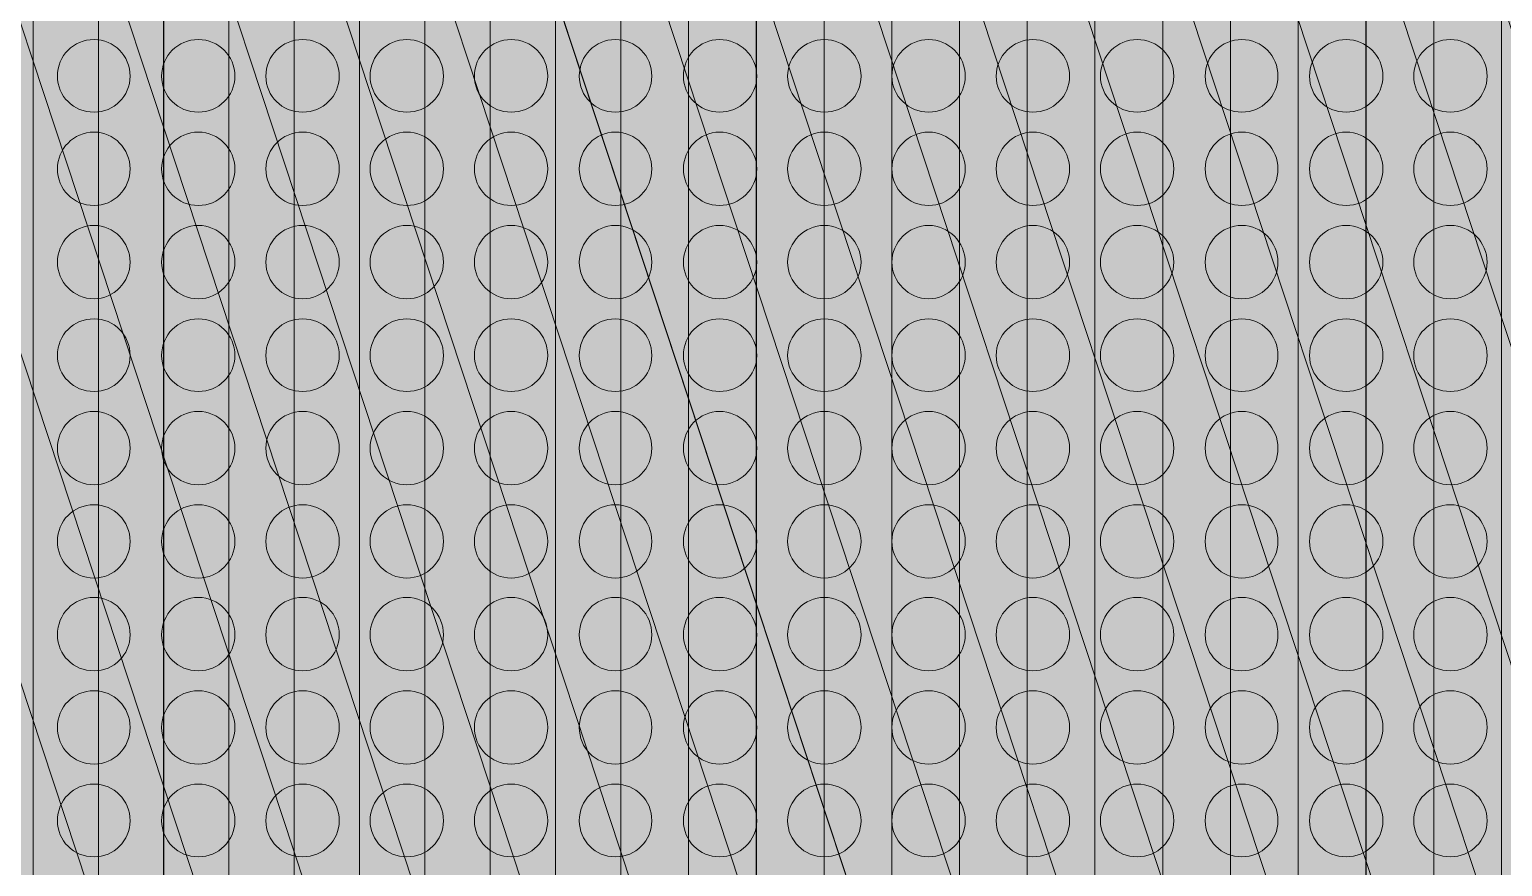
# Model space of a CAD drawing. Header units: inches. Extents: x 243 to 900, y -519 to -86.
# Drawn here: x 646.81 to 681.74, y -261.65 to -241.81 of the extents above; entities that cross this region are included whole.
import ezdxf

# ---------------------------------------------------------------- set-up
doc = ezdxf.new("R2010")
doc.units = ezdxf.units.IN
doc.header["$MEASUREMENT"] = 0
doc.layers.add('Layer 1', color=7, linetype='Continuous')

# ---------------------------------------------------------------- blocks, each defined once
blk = doc.blocks.new('block 3')
at = {"layer": 'Layer 1', "lineweight": 0}
blk.add_open_spline([(898.138, -484.267), (898.138, -494.991), (889.368, -503.763), (878.645, -503.763), (878.645, -503.763), (266.12, -503.763), (266.12, -503.763), (255.397, -503.763), (246.624, -494.991), (246.624, -484.267), (246.624, -484.267), (246.624, -108.507), (246.624, -108.507), (246.624, -97.783), (255.397, -89.011), (266.12, -89.011), (266.12, -89.011), (878.645, -89.011), (878.645, -89.011), (889.368, -89.011), (898.138, -97.783), (898.138, -108.507), (898.138, -108.507), (898.138, -484.267), (898.138, -484.267)], degree=3, knots=[0, 0, 0, 0, 1, 1, 1, 2, 2, 2, 3, 3, 3, 4, 4, 4, 5, 5, 5, 6, 6, 6, 7, 7, 7, 8, 8, 8, 8], dxfattribs=at)
blk = doc.blocks.new('block 2')
at = {"layer": 'Layer 1'}
blk.add_blockref('block 3', (0, 0), dxfattribs=at)
blk = doc.blocks.new('block 195')
at = {"layer": 'Layer 1', "lineweight": 0}
for points in [[(649.198, -242.916), (649.198, -243.388), (648.812, -243.769), (648.342, -243.769), (647.853, -243.769), (647.472, -243.388), (647.472, -242.916), (647.472, -242.426), (647.853, -242.046), (648.342, -242.046), (648.812, -242.046), (649.198, -242.426), (649.198, -242.916)], [(651.683, -242.916), (651.683, -243.388), (651.287, -243.769), (650.816, -243.769), (650.327, -243.769), (649.944, -243.388), (649.944, -242.916), (649.944, -242.426), (650.327, -242.046), (650.816, -242.046), (651.287, -242.046), (651.683, -242.426), (651.683, -242.916)], [(654.155, -242.916), (654.155, -243.388), (653.775, -243.769), (653.286, -243.769), (652.796, -243.769), (652.416, -243.388), (652.416, -242.916), (652.416, -242.426), (652.796, -242.046), (653.286, -242.046), (653.775, -242.046), (654.155, -242.426), (654.155, -242.916)], [(656.627, -242.916), (656.627, -243.388), (656.247, -243.769), (655.758, -243.769), (655.282, -243.769), (654.888, -243.388), (654.888, -242.916), (654.888, -242.426), (655.282, -242.046), (655.758, -242.046), (656.247, -242.046), (656.627, -242.426), (656.627, -242.916)], [(659.099, -242.916), (659.099, -243.388), (658.719, -243.769), (658.23, -243.769), (657.759, -243.769), (657.36, -243.388), (657.36, -242.916), (657.36, -242.426), (657.759, -242.046), (658.23, -242.046), (658.719, -242.046), (659.099, -242.426), (659.099, -242.916)], [(661.569, -242.916), (661.569, -243.388), (661.193, -243.769), (660.701, -243.769), (660.226, -243.769), (659.848, -243.388), (659.848, -242.916), (659.848, -242.426), (660.226, -242.046), (660.701, -242.046), (661.193, -242.046), (661.569, -242.426), (661.569, -242.916)], [(664.059, -242.916), (664.059, -243.388), (663.66, -243.769), (663.171, -243.769), (662.703, -243.769), (662.317, -243.388), (662.317, -242.916), (662.317, -242.426), (662.703, -242.046), (663.171, -242.046), (663.66, -242.046), (664.059, -242.426), (664.059, -242.916)], [(666.529, -242.916), (666.529, -243.388), (666.135, -243.769), (665.659, -243.769), (665.188, -243.769), (664.789, -243.388), (664.789, -242.916), (664.789, -242.426), (665.188, -242.046), (665.659, -242.046), (666.135, -242.046), (666.529, -242.426), (666.529, -242.916)], [(669.003, -242.916), (669.003, -243.388), (668.604, -243.769), (668.134, -243.769), (667.66, -243.769), (667.261, -243.388), (667.261, -242.916), (667.261, -242.426), (667.66, -242.046), (668.134, -242.046), (668.604, -242.046), (669.003, -242.426), (669.003, -242.916)], [(671.475, -242.916), (671.475, -243.388), (671.092, -243.769), (670.603, -243.769), (670.132, -243.769), (669.736, -243.388), (669.736, -242.916), (669.736, -242.426), (670.132, -242.046), (670.603, -242.046), (671.092, -242.046), (671.475, -242.426), (671.475, -242.916)], [(673.947, -242.916), (673.947, -243.388), (673.567, -243.769), (673.077, -243.769), (672.604, -243.769), (672.207, -243.388), (672.207, -242.916), (672.207, -242.426), (672.604, -242.046), (673.077, -242.046), (673.567, -242.046), (673.947, -242.426), (673.947, -242.916)], [(676.417, -242.916), (676.417, -243.388), (676.036, -243.769), (675.563, -243.769), (675.073, -243.769), (674.693, -243.388), (674.693, -242.916), (674.693, -242.426), (675.073, -242.046), (675.563, -242.046), (676.036, -242.046), (676.417, -242.426), (676.417, -242.916)], [(678.907, -242.916), (678.907, -243.388), (678.511, -243.769), (678.037, -243.769), (677.548, -243.769), (677.165, -243.388), (677.165, -242.916), (677.165, -242.426), (677.548, -242.046), (678.037, -242.046), (678.511, -242.046), (678.907, -242.426), (678.907, -242.916)], [(681.377, -242.916), (681.377, -243.388), (680.983, -243.769), (680.507, -243.769), (680.017, -243.769), (679.637, -243.388), (679.637, -242.916), (679.637, -242.426), (680.017, -242.046), (680.507, -242.046), (680.983, -242.046), (681.377, -242.426), (681.377, -242.916)]]:
    blk.add_open_spline(points, degree=3, knots=[0, 0, 0, 0, 1, 1, 1, 2, 2, 2, 3, 3, 3, 4, 4, 4, 4], dxfattribs=at)
blk = doc.blocks.new('block 196')
at = {"layer": 'Layer 1', "lineweight": 0}
for points in [[(649.198, -245.111), (649.198, -245.6), (648.812, -245.982), (648.342, -245.982), (647.853, -245.982), (647.472, -245.6), (647.472, -245.111), (647.472, -244.64), (647.853, -244.242), (648.342, -244.242), (648.812, -244.242), (649.198, -244.64), (649.198, -245.111)], [(651.683, -245.111), (651.683, -245.6), (651.287, -245.982), (650.816, -245.982), (650.327, -245.982), (649.944, -245.6), (649.944, -245.111), (649.944, -244.64), (650.327, -244.242), (650.816, -244.242), (651.287, -244.242), (651.683, -244.64), (651.683, -245.111)], [(654.155, -245.111), (654.155, -245.6), (653.775, -245.982), (653.286, -245.982), (652.796, -245.982), (652.416, -245.6), (652.416, -245.111), (652.416, -244.64), (652.796, -244.242), (653.286, -244.242), (653.775, -244.242), (654.155, -244.64), (654.155, -245.111)], [(656.627, -245.111), (656.627, -245.6), (656.247, -245.982), (655.758, -245.982), (655.282, -245.982), (654.888, -245.6), (654.888, -245.111), (654.888, -244.64), (655.282, -244.242), (655.758, -244.242), (656.247, -244.242), (656.627, -244.64), (656.627, -245.111)], [(659.099, -245.111), (659.099, -245.6), (658.719, -245.982), (658.23, -245.982), (657.759, -245.982), (657.36, -245.6), (657.36, -245.111), (657.36, -244.64), (657.759, -244.242), (658.23, -244.242), (658.719, -244.242), (659.099, -244.64), (659.099, -245.111)], [(661.569, -245.111), (661.569, -245.6), (661.193, -245.982), (660.701, -245.982), (660.226, -245.982), (659.848, -245.6), (659.848, -245.111), (659.848, -244.64), (660.226, -244.242), (660.701, -244.242), (661.193, -244.242), (661.569, -244.64), (661.569, -245.111)], [(664.059, -245.111), (664.059, -245.6), (663.66, -245.982), (663.171, -245.982), (662.703, -245.982), (662.317, -245.6), (662.317, -245.111), (662.317, -244.64), (662.703, -244.242), (663.171, -244.242), (663.66, -244.242), (664.059, -244.64), (664.059, -245.111)], [(666.529, -245.111), (666.529, -245.6), (666.135, -245.982), (665.659, -245.982), (665.188, -245.982), (664.789, -245.6), (664.789, -245.111), (664.789, -244.64), (665.188, -244.242), (665.659, -244.242), (666.135, -244.242), (666.529, -244.64), (666.529, -245.111)], [(669.003, -245.111), (669.003, -245.6), (668.604, -245.982), (668.134, -245.982), (667.66, -245.982), (667.261, -245.6), (667.261, -245.111), (667.261, -244.64), (667.66, -244.242), (668.134, -244.242), (668.604, -244.242), (669.003, -244.64), (669.003, -245.111)], [(671.475, -245.111), (671.475, -245.6), (671.092, -245.982), (670.603, -245.982), (670.132, -245.982), (669.736, -245.6), (669.736, -245.111), (669.736, -244.64), (670.132, -244.242), (670.603, -244.242), (671.092, -244.242), (671.475, -244.64), (671.475, -245.111)], [(673.947, -245.111), (673.947, -245.6), (673.567, -245.982), (673.077, -245.982), (672.604, -245.982), (672.207, -245.6), (672.207, -245.111), (672.207, -244.64), (672.604, -244.242), (673.077, -244.242), (673.567, -244.242), (673.947, -244.64), (673.947, -245.111)], [(676.417, -245.111), (676.417, -245.6), (676.036, -245.982), (675.563, -245.982), (675.073, -245.982), (674.693, -245.6), (674.693, -245.111), (674.693, -244.64), (675.073, -244.242), (675.563, -244.242), (676.036, -244.242), (676.417, -244.64), (676.417, -245.111)], [(678.907, -245.111), (678.907, -245.6), (678.511, -245.982), (678.037, -245.982), (677.548, -245.982), (677.165, -245.6), (677.165, -245.111), (677.165, -244.64), (677.548, -244.242), (678.037, -244.242), (678.511, -244.242), (678.907, -244.64), (678.907, -245.111)], [(681.377, -245.111), (681.377, -245.6), (680.983, -245.982), (680.507, -245.982), (680.017, -245.982), (679.637, -245.6), (679.637, -245.111), (679.637, -244.64), (680.017, -244.242), (680.507, -244.242), (680.983, -244.242), (681.377, -244.64), (681.377, -245.111)]]:
    blk.add_open_spline(points, degree=3, knots=[0, 0, 0, 0, 1, 1, 1, 2, 2, 2, 3, 3, 3, 4, 4, 4, 4], dxfattribs=at)
blk = doc.blocks.new('block 197')
at = {"layer": 'Layer 1', "lineweight": 0}
for points in [[(649.198, -247.325), (649.198, -247.797), (648.812, -248.193), (648.342, -248.193), (647.853, -248.193), (647.472, -247.797), (647.472, -247.325), (647.472, -246.852), (647.853, -246.455), (648.342, -246.455), (648.812, -246.455), (649.198, -246.852), (649.198, -247.325)], [(651.683, -247.325), (651.683, -247.797), (651.287, -248.193), (650.816, -248.193), (650.327, -248.193), (649.944, -247.797), (649.944, -247.325), (649.944, -246.852), (650.327, -246.455), (650.816, -246.455), (651.287, -246.455), (651.683, -246.852), (651.683, -247.325)], [(654.155, -247.325), (654.155, -247.797), (653.775, -248.193), (653.286, -248.193), (652.796, -248.193), (652.416, -247.797), (652.416, -247.325), (652.416, -246.852), (652.796, -246.455), (653.286, -246.455), (653.775, -246.455), (654.155, -246.852), (654.155, -247.325)], [(656.627, -247.325), (656.627, -247.797), (656.247, -248.193), (655.758, -248.193), (655.282, -248.193), (654.888, -247.797), (654.888, -247.325), (654.888, -246.852), (655.282, -246.455), (655.758, -246.455), (656.247, -246.455), (656.627, -246.852), (656.627, -247.325)], [(659.099, -247.325), (659.099, -247.797), (658.719, -248.193), (658.23, -248.193), (657.759, -248.193), (657.36, -247.797), (657.36, -247.325), (657.36, -246.852), (657.759, -246.455), (658.23, -246.455), (658.719, -246.455), (659.099, -246.852), (659.099, -247.325)], [(661.569, -247.325), (661.569, -247.797), (661.193, -248.193), (660.701, -248.193), (660.226, -248.193), (659.848, -247.797), (659.848, -247.325), (659.848, -246.852), (660.226, -246.455), (660.701, -246.455), (661.193, -246.455), (661.569, -246.852), (661.569, -247.325)], [(664.059, -247.325), (664.059, -247.797), (663.66, -248.193), (663.171, -248.193), (662.703, -248.193), (662.317, -247.797), (662.317, -247.325), (662.317, -246.852), (662.703, -246.455), (663.171, -246.455), (663.66, -246.455), (664.059, -246.852), (664.059, -247.325)], [(666.529, -247.325), (666.529, -247.797), (666.135, -248.193), (665.659, -248.193), (665.188, -248.193), (664.789, -247.797), (664.789, -247.325), (664.789, -246.852), (665.188, -246.455), (665.659, -246.455), (666.135, -246.455), (666.529, -246.852), (666.529, -247.325)], [(669.003, -247.325), (669.003, -247.797), (668.604, -248.193), (668.134, -248.193), (667.66, -248.193), (667.261, -247.797), (667.261, -247.325), (667.261, -246.852), (667.66, -246.455), (668.134, -246.455), (668.604, -246.455), (669.003, -246.852), (669.003, -247.325)], [(671.475, -247.325), (671.475, -247.797), (671.092, -248.193), (670.603, -248.193), (670.132, -248.193), (669.736, -247.797), (669.736, -247.325), (669.736, -246.852), (670.132, -246.455), (670.603, -246.455), (671.092, -246.455), (671.475, -246.852), (671.475, -247.325)], [(673.947, -247.325), (673.947, -247.797), (673.567, -248.193), (673.077, -248.193), (672.604, -248.193), (672.207, -247.797), (672.207, -247.325), (672.207, -246.852), (672.604, -246.455), (673.077, -246.455), (673.567, -246.455), (673.947, -246.852), (673.947, -247.325)], [(676.417, -247.325), (676.417, -247.797), (676.036, -248.193), (675.563, -248.193), (675.073, -248.193), (674.693, -247.797), (674.693, -247.325), (674.693, -246.852), (675.073, -246.455), (675.563, -246.455), (676.036, -246.455), (676.417, -246.852), (676.417, -247.325)], [(678.907, -247.325), (678.907, -247.797), (678.511, -248.193), (678.037, -248.193), (677.548, -248.193), (677.165, -247.797), (677.165, -247.325), (677.165, -246.852), (677.548, -246.455), (678.037, -246.455), (678.511, -246.455), (678.907, -246.852), (678.907, -247.325)], [(681.377, -247.325), (681.377, -247.797), (680.983, -248.193), (680.507, -248.193), (680.017, -248.193), (679.637, -247.797), (679.637, -247.325), (679.637, -246.852), (680.017, -246.455), (680.507, -246.455), (680.983, -246.455), (681.377, -246.852), (681.377, -247.325)]]:
    blk.add_open_spline(points, degree=3, knots=[0, 0, 0, 0, 1, 1, 1, 2, 2, 2, 3, 3, 3, 4, 4, 4, 4], dxfattribs=at)
blk = doc.blocks.new('block 198')
at = {"layer": 'Layer 1', "lineweight": 0}
for points in [[(649.198, -249.538), (649.198, -250.011), (648.812, -250.392), (648.342, -250.392), (647.853, -250.392), (647.472, -250.011), (647.472, -249.538), (647.472, -249.047), (647.853, -248.669), (648.342, -248.669), (648.812, -248.669), (649.198, -249.047), (649.198, -249.538)], [(651.683, -249.538), (651.683, -250.011), (651.287, -250.392), (650.816, -250.392), (650.327, -250.392), (649.944, -250.011), (649.944, -249.538), (649.944, -249.047), (650.327, -248.669), (650.816, -248.669), (651.287, -248.669), (651.683, -249.047), (651.683, -249.538)], [(654.155, -249.538), (654.155, -250.011), (653.775, -250.392), (653.286, -250.392), (652.796, -250.392), (652.416, -250.011), (652.416, -249.538), (652.416, -249.047), (652.796, -248.669), (653.286, -248.669), (653.775, -248.669), (654.155, -249.047), (654.155, -249.538)], [(656.627, -249.538), (656.627, -250.011), (656.247, -250.392), (655.758, -250.392), (655.282, -250.392), (654.888, -250.011), (654.888, -249.538), (654.888, -249.047), (655.282, -248.669), (655.758, -248.669), (656.247, -248.669), (656.627, -249.047), (656.627, -249.538)], [(659.099, -249.538), (659.099, -250.011), (658.719, -250.392), (658.23, -250.392), (657.759, -250.392), (657.36, -250.011), (657.36, -249.538), (657.36, -249.047), (657.759, -248.669), (658.23, -248.669), (658.719, -248.669), (659.099, -249.047), (659.099, -249.538)], [(661.569, -249.538), (661.569, -250.011), (661.193, -250.392), (660.701, -250.392), (660.226, -250.392), (659.848, -250.011), (659.848, -249.538), (659.848, -249.047), (660.226, -248.669), (660.701, -248.669), (661.193, -248.669), (661.569, -249.047), (661.569, -249.538)], [(664.059, -249.538), (664.059, -250.011), (663.66, -250.392), (663.171, -250.392), (662.703, -250.392), (662.317, -250.011), (662.317, -249.538), (662.317, -249.047), (662.703, -248.669), (663.171, -248.669), (663.66, -248.669), (664.059, -249.047), (664.059, -249.538)], [(666.529, -249.538), (666.529, -250.011), (666.135, -250.392), (665.659, -250.392), (665.188, -250.392), (664.789, -250.011), (664.789, -249.538), (664.789, -249.047), (665.188, -248.669), (665.659, -248.669), (666.135, -248.669), (666.529, -249.047), (666.529, -249.538)], [(669.003, -249.538), (669.003, -250.011), (668.604, -250.392), (668.134, -250.392), (667.66, -250.392), (667.261, -250.011), (667.261, -249.538), (667.261, -249.047), (667.66, -248.669), (668.134, -248.669), (668.604, -248.669), (669.003, -249.047), (669.003, -249.538)], [(671.475, -249.538), (671.475, -250.011), (671.092, -250.392), (670.603, -250.392), (670.132, -250.392), (669.736, -250.011), (669.736, -249.538), (669.736, -249.047), (670.132, -248.669), (670.603, -248.669), (671.092, -248.669), (671.475, -249.047), (671.475, -249.538)], [(673.947, -249.538), (673.947, -250.011), (673.567, -250.392), (673.077, -250.392), (672.604, -250.392), (672.207, -250.011), (672.207, -249.538), (672.207, -249.047), (672.604, -248.669), (673.077, -248.669), (673.567, -248.669), (673.947, -249.047), (673.947, -249.538)], [(676.417, -249.538), (676.417, -250.011), (676.036, -250.392), (675.563, -250.392), (675.073, -250.392), (674.693, -250.011), (674.693, -249.538), (674.693, -249.047), (675.073, -248.669), (675.563, -248.669), (676.036, -248.669), (676.417, -249.047), (676.417, -249.538)], [(678.907, -249.538), (678.907, -250.011), (678.511, -250.392), (678.037, -250.392), (677.548, -250.392), (677.165, -250.011), (677.165, -249.538), (677.165, -249.047), (677.548, -248.669), (678.037, -248.669), (678.511, -248.669), (678.907, -249.047), (678.907, -249.538)], [(681.377, -249.538), (681.377, -250.011), (680.983, -250.392), (680.507, -250.392), (680.017, -250.392), (679.637, -250.011), (679.637, -249.538), (679.637, -249.047), (680.017, -248.669), (680.507, -248.669), (680.983, -248.669), (681.377, -249.047), (681.377, -249.538)]]:
    blk.add_open_spline(points, degree=3, knots=[0, 0, 0, 0, 1, 1, 1, 2, 2, 2, 3, 3, 3, 4, 4, 4, 4], dxfattribs=at)
blk = doc.blocks.new('block 199')
at = {"layer": 'Layer 1', "lineweight": 0}
for points in [[(649.198, -251.734), (649.198, -252.221), (648.812, -252.604), (648.342, -252.604), (647.853, -252.604), (647.472, -252.221), (647.472, -251.734), (647.472, -251.261), (647.853, -250.864), (648.342, -250.864), (648.812, -250.864), (649.198, -251.261), (649.198, -251.734)], [(651.683, -251.734), (651.683, -252.221), (651.287, -252.604), (650.816, -252.604), (650.327, -252.604), (649.944, -252.221), (649.944, -251.734), (649.944, -251.261), (650.327, -250.864), (650.816, -250.864), (651.287, -250.864), (651.683, -251.261), (651.683, -251.734)], [(654.155, -251.734), (654.155, -252.221), (653.775, -252.604), (653.286, -252.604), (652.796, -252.604), (652.416, -252.221), (652.416, -251.734), (652.416, -251.261), (652.796, -250.864), (653.286, -250.864), (653.775, -250.864), (654.155, -251.261), (654.155, -251.734)], [(656.627, -251.734), (656.627, -252.221), (656.247, -252.604), (655.758, -252.604), (655.282, -252.604), (654.888, -252.221), (654.888, -251.734), (654.888, -251.261), (655.282, -250.864), (655.758, -250.864), (656.247, -250.864), (656.627, -251.261), (656.627, -251.734)], [(659.099, -251.734), (659.099, -252.221), (658.719, -252.604), (658.23, -252.604), (657.759, -252.604), (657.36, -252.221), (657.36, -251.734), (657.36, -251.261), (657.759, -250.864), (658.23, -250.864), (658.719, -250.864), (659.099, -251.261), (659.099, -251.734)], [(661.569, -251.734), (661.569, -252.221), (661.193, -252.604), (660.701, -252.604), (660.226, -252.604), (659.848, -252.221), (659.848, -251.734), (659.848, -251.261), (660.226, -250.864), (660.701, -250.864), (661.193, -250.864), (661.569, -251.261), (661.569, -251.734)], [(664.059, -251.734), (664.059, -252.221), (663.66, -252.604), (663.171, -252.604), (662.703, -252.604), (662.317, -252.221), (662.317, -251.734), (662.317, -251.261), (662.703, -250.864), (663.171, -250.864), (663.66, -250.864), (664.059, -251.261), (664.059, -251.734)], [(666.529, -251.734), (666.529, -252.221), (666.135, -252.604), (665.659, -252.604), (665.188, -252.604), (664.789, -252.221), (664.789, -251.734), (664.789, -251.261), (665.188, -250.864), (665.659, -250.864), (666.135, -250.864), (666.529, -251.261), (666.529, -251.734)], [(669.003, -251.734), (669.003, -252.221), (668.604, -252.604), (668.134, -252.604), (667.66, -252.604), (667.261, -252.221), (667.261, -251.734), (667.261, -251.261), (667.66, -250.864), (668.134, -250.864), (668.604, -250.864), (669.003, -251.261), (669.003, -251.734)], [(671.475, -251.734), (671.475, -252.221), (671.092, -252.604), (670.603, -252.604), (670.132, -252.604), (669.736, -252.221), (669.736, -251.734), (669.736, -251.261), (670.132, -250.864), (670.603, -250.864), (671.092, -250.864), (671.475, -251.261), (671.475, -251.734)], [(673.947, -251.734), (673.947, -252.221), (673.567, -252.604), (673.077, -252.604), (672.604, -252.604), (672.207, -252.221), (672.207, -251.734), (672.207, -251.261), (672.604, -250.864), (673.077, -250.864), (673.567, -250.864), (673.947, -251.261), (673.947, -251.734)], [(676.417, -251.734), (676.417, -252.221), (676.036, -252.604), (675.563, -252.604), (675.073, -252.604), (674.693, -252.221), (674.693, -251.734), (674.693, -251.261), (675.073, -250.864), (675.563, -250.864), (676.036, -250.864), (676.417, -251.261), (676.417, -251.734)], [(678.907, -251.734), (678.907, -252.221), (678.511, -252.604), (678.037, -252.604), (677.548, -252.604), (677.165, -252.221), (677.165, -251.734), (677.165, -251.261), (677.548, -250.864), (678.037, -250.864), (678.511, -250.864), (678.907, -251.261), (678.907, -251.734)], [(681.377, -251.734), (681.377, -252.221), (680.983, -252.604), (680.507, -252.604), (680.017, -252.604), (679.637, -252.221), (679.637, -251.734), (679.637, -251.261), (680.017, -250.864), (680.507, -250.864), (680.983, -250.864), (681.377, -251.261), (681.377, -251.734)]]:
    blk.add_open_spline(points, degree=3, knots=[0, 0, 0, 0, 1, 1, 1, 2, 2, 2, 3, 3, 3, 4, 4, 4, 4], dxfattribs=at)
blk = doc.blocks.new('block 200')
at = {"layer": 'Layer 1', "lineweight": 0}
for points in [[(649.198, -253.946), (649.198, -254.42), (648.812, -254.815), (648.342, -254.815), (647.853, -254.815), (647.472, -254.42), (647.472, -253.946), (647.472, -253.46), (647.853, -253.077), (648.342, -253.077), (648.812, -253.077), (649.198, -253.46), (649.198, -253.946)], [(651.683, -253.946), (651.683, -254.42), (651.287, -254.815), (650.816, -254.815), (650.327, -254.815), (649.944, -254.42), (649.944, -253.946), (649.944, -253.46), (650.327, -253.077), (650.816, -253.077), (651.287, -253.077), (651.683, -253.46), (651.683, -253.946)], [(654.155, -253.946), (654.155, -254.42), (653.775, -254.815), (653.286, -254.815), (652.796, -254.815), (652.416, -254.42), (652.416, -253.946), (652.416, -253.46), (652.796, -253.077), (653.286, -253.077), (653.775, -253.077), (654.155, -253.46), (654.155, -253.946)], [(656.627, -253.946), (656.627, -254.42), (656.247, -254.815), (655.758, -254.815), (655.282, -254.815), (654.888, -254.42), (654.888, -253.946), (654.888, -253.46), (655.282, -253.077), (655.758, -253.077), (656.247, -253.077), (656.627, -253.46), (656.627, -253.946)], [(659.099, -253.946), (659.099, -254.42), (658.719, -254.815), (658.23, -254.815), (657.759, -254.815), (657.36, -254.42), (657.36, -253.946), (657.36, -253.46), (657.759, -253.077), (658.23, -253.077), (658.719, -253.077), (659.099, -253.46), (659.099, -253.946)], [(661.569, -253.946), (661.569, -254.42), (661.193, -254.815), (660.701, -254.815), (660.226, -254.815), (659.848, -254.42), (659.848, -253.946), (659.848, -253.46), (660.226, -253.077), (660.701, -253.077), (661.193, -253.077), (661.569, -253.46), (661.569, -253.946)], [(664.059, -253.946), (664.059, -254.42), (663.66, -254.815), (663.171, -254.815), (662.703, -254.815), (662.317, -254.42), (662.317, -253.946), (662.317, -253.46), (662.703, -253.077), (663.171, -253.077), (663.66, -253.077), (664.059, -253.46), (664.059, -253.946)], [(666.529, -253.946), (666.529, -254.42), (666.135, -254.815), (665.659, -254.815), (665.188, -254.815), (664.789, -254.42), (664.789, -253.946), (664.789, -253.46), (665.188, -253.077), (665.659, -253.077), (666.135, -253.077), (666.529, -253.46), (666.529, -253.946)], [(669.003, -253.946), (669.003, -254.42), (668.604, -254.815), (668.134, -254.815), (667.66, -254.815), (667.261, -254.42), (667.261, -253.946), (667.261, -253.46), (667.66, -253.077), (668.134, -253.077), (668.604, -253.077), (669.003, -253.46), (669.003, -253.946)], [(671.475, -253.946), (671.475, -254.42), (671.092, -254.815), (670.603, -254.815), (670.132, -254.815), (669.736, -254.42), (669.736, -253.946), (669.736, -253.46), (670.132, -253.077), (670.603, -253.077), (671.092, -253.077), (671.475, -253.46), (671.475, -253.946)], [(673.947, -253.946), (673.947, -254.42), (673.567, -254.815), (673.077, -254.815), (672.604, -254.815), (672.207, -254.42), (672.207, -253.946), (672.207, -253.46), (672.604, -253.077), (673.077, -253.077), (673.567, -253.077), (673.947, -253.46), (673.947, -253.946)], [(676.417, -253.946), (676.417, -254.42), (676.036, -254.815), (675.563, -254.815), (675.073, -254.815), (674.693, -254.42), (674.693, -253.946), (674.693, -253.46), (675.073, -253.077), (675.563, -253.077), (676.036, -253.077), (676.417, -253.46), (676.417, -253.946)], [(678.907, -253.946), (678.907, -254.42), (678.511, -254.815), (678.037, -254.815), (677.548, -254.815), (677.165, -254.42), (677.165, -253.946), (677.165, -253.46), (677.548, -253.077), (678.037, -253.077), (678.511, -253.077), (678.907, -253.46), (678.907, -253.946)], [(681.377, -253.946), (681.377, -254.42), (680.983, -254.815), (680.507, -254.815), (680.017, -254.815), (679.637, -254.42), (679.637, -253.946), (679.637, -253.46), (680.017, -253.077), (680.507, -253.077), (680.983, -253.077), (681.377, -253.46), (681.377, -253.946)]]:
    blk.add_open_spline(points, degree=3, knots=[0, 0, 0, 0, 1, 1, 1, 2, 2, 2, 3, 3, 3, 4, 4, 4, 4], dxfattribs=at)
blk = doc.blocks.new('block 201')
at = {"layer": 'Layer 1', "lineweight": 0}
for points in [[(649.198, -256.161), (649.198, -256.634), (648.812, -257.015), (648.342, -257.015), (647.853, -257.015), (647.472, -256.634), (647.472, -256.161), (647.472, -255.672), (647.853, -255.275), (648.342, -255.275), (648.812, -255.275), (649.198, -255.672), (649.198, -256.161)], [(651.683, -256.161), (651.683, -256.634), (651.287, -257.015), (650.816, -257.015), (650.327, -257.015), (649.944, -256.634), (649.944, -256.161), (649.944, -255.672), (650.327, -255.275), (650.816, -255.275), (651.287, -255.275), (651.683, -255.672), (651.683, -256.161)], [(654.155, -256.161), (654.155, -256.634), (653.775, -257.015), (653.286, -257.015), (652.796, -257.015), (652.416, -256.634), (652.416, -256.161), (652.416, -255.672), (652.796, -255.275), (653.286, -255.275), (653.775, -255.275), (654.155, -255.672), (654.155, -256.161)], [(656.627, -256.161), (656.627, -256.634), (656.247, -257.015), (655.758, -257.015), (655.282, -257.015), (654.888, -256.634), (654.888, -256.161), (654.888, -255.672), (655.282, -255.275), (655.758, -255.275), (656.247, -255.275), (656.627, -255.672), (656.627, -256.161)], [(659.099, -256.161), (659.099, -256.634), (658.719, -257.015), (658.23, -257.015), (657.759, -257.015), (657.36, -256.634), (657.36, -256.161), (657.36, -255.672), (657.759, -255.275), (658.23, -255.275), (658.719, -255.275), (659.099, -255.672), (659.099, -256.161)], [(661.569, -256.161), (661.569, -256.634), (661.193, -257.015), (660.701, -257.015), (660.226, -257.015), (659.848, -256.634), (659.848, -256.161), (659.848, -255.672), (660.226, -255.275), (660.701, -255.275), (661.193, -255.275), (661.569, -255.672), (661.569, -256.161)], [(664.059, -256.161), (664.059, -256.634), (663.66, -257.015), (663.171, -257.015), (662.703, -257.015), (662.317, -256.634), (662.317, -256.161), (662.317, -255.672), (662.703, -255.275), (663.171, -255.275), (663.66, -255.275), (664.059, -255.672), (664.059, -256.161)], [(666.529, -256.161), (666.529, -256.634), (666.135, -257.015), (665.659, -257.015), (665.188, -257.015), (664.789, -256.634), (664.789, -256.161), (664.789, -255.672), (665.188, -255.275), (665.659, -255.275), (666.135, -255.275), (666.529, -255.672), (666.529, -256.161)], [(669.003, -256.161), (669.003, -256.634), (668.604, -257.015), (668.134, -257.015), (667.66, -257.015), (667.261, -256.634), (667.261, -256.161), (667.261, -255.672), (667.66, -255.275), (668.134, -255.275), (668.604, -255.275), (669.003, -255.672), (669.003, -256.161)], [(671.475, -256.161), (671.475, -256.634), (671.092, -257.015), (670.603, -257.015), (670.132, -257.015), (669.736, -256.634), (669.736, -256.161), (669.736, -255.672), (670.132, -255.275), (670.603, -255.275), (671.092, -255.275), (671.475, -255.672), (671.475, -256.161)], [(673.947, -256.161), (673.947, -256.634), (673.567, -257.015), (673.077, -257.015), (672.604, -257.015), (672.207, -256.634), (672.207, -256.161), (672.207, -255.672), (672.604, -255.275), (673.077, -255.275), (673.567, -255.275), (673.947, -255.672), (673.947, -256.161)], [(676.417, -256.161), (676.417, -256.634), (676.036, -257.015), (675.563, -257.015), (675.073, -257.015), (674.693, -256.634), (674.693, -256.161), (674.693, -255.672), (675.073, -255.275), (675.563, -255.275), (676.036, -255.275), (676.417, -255.672), (676.417, -256.161)], [(678.907, -256.161), (678.907, -256.634), (678.511, -257.015), (678.037, -257.015), (677.548, -257.015), (677.165, -256.634), (677.165, -256.161), (677.165, -255.672), (677.548, -255.275), (678.037, -255.275), (678.511, -255.275), (678.907, -255.672), (678.907, -256.161)], [(681.377, -256.161), (681.377, -256.634), (680.983, -257.015), (680.507, -257.015), (680.017, -257.015), (679.637, -256.634), (679.637, -256.161), (679.637, -255.672), (680.017, -255.275), (680.507, -255.275), (680.983, -255.275), (681.377, -255.672), (681.377, -256.161)]]:
    blk.add_open_spline(points, degree=3, knots=[0, 0, 0, 0, 1, 1, 1, 2, 2, 2, 3, 3, 3, 4, 4, 4, 4], dxfattribs=at)
blk = doc.blocks.new('block 202')
at = {"layer": 'Layer 1', "lineweight": 0}
for points in [[(649.198, -258.357), (649.198, -258.844), (648.812, -259.226), (648.342, -259.226), (647.853, -259.226), (647.472, -258.844), (647.472, -258.357), (647.472, -257.869), (647.853, -257.488), (648.342, -257.488), (648.812, -257.488), (649.198, -257.869), (649.198, -258.357)], [(651.683, -258.357), (651.683, -258.844), (651.287, -259.226), (650.816, -259.226), (650.327, -259.226), (649.944, -258.844), (649.944, -258.357), (649.944, -257.869), (650.327, -257.488), (650.816, -257.488), (651.287, -257.488), (651.683, -257.869), (651.683, -258.357)], [(654.155, -258.357), (654.155, -258.844), (653.775, -259.226), (653.286, -259.226), (652.796, -259.226), (652.416, -258.844), (652.416, -258.357), (652.416, -257.869), (652.796, -257.488), (653.286, -257.488), (653.775, -257.488), (654.155, -257.869), (654.155, -258.357)], [(656.627, -258.357), (656.627, -258.844), (656.247, -259.226), (655.758, -259.226), (655.282, -259.226), (654.888, -258.844), (654.888, -258.357), (654.888, -257.869), (655.282, -257.488), (655.758, -257.488), (656.247, -257.488), (656.627, -257.869), (656.627, -258.357)], [(659.099, -258.357), (659.099, -258.844), (658.719, -259.226), (658.23, -259.226), (657.759, -259.226), (657.36, -258.844), (657.36, -258.357), (657.36, -257.869), (657.759, -257.488), (658.23, -257.488), (658.719, -257.488), (659.099, -257.869), (659.099, -258.357)], [(661.569, -258.357), (661.569, -258.844), (661.193, -259.226), (660.701, -259.226), (660.226, -259.226), (659.848, -258.844), (659.848, -258.357), (659.848, -257.869), (660.226, -257.488), (660.701, -257.488), (661.193, -257.488), (661.569, -257.869), (661.569, -258.357)], [(664.059, -258.357), (664.059, -258.844), (663.66, -259.226), (663.171, -259.226), (662.703, -259.226), (662.317, -258.844), (662.317, -258.357), (662.317, -257.869), (662.703, -257.488), (663.171, -257.488), (663.66, -257.488), (664.059, -257.869), (664.059, -258.357)], [(666.529, -258.357), (666.529, -258.844), (666.135, -259.226), (665.659, -259.226), (665.188, -259.226), (664.789, -258.844), (664.789, -258.357), (664.789, -257.869), (665.188, -257.488), (665.659, -257.488), (666.135, -257.488), (666.529, -257.869), (666.529, -258.357)], [(669.003, -258.357), (669.003, -258.844), (668.604, -259.226), (668.134, -259.226), (667.66, -259.226), (667.261, -258.844), (667.261, -258.357), (667.261, -257.869), (667.66, -257.488), (668.134, -257.488), (668.604, -257.488), (669.003, -257.869), (669.003, -258.357)], [(671.475, -258.357), (671.475, -258.844), (671.092, -259.226), (670.603, -259.226), (670.132, -259.226), (669.736, -258.844), (669.736, -258.357), (669.736, -257.869), (670.132, -257.488), (670.603, -257.488), (671.092, -257.488), (671.475, -257.869), (671.475, -258.357)], [(673.947, -258.357), (673.947, -258.844), (673.567, -259.226), (673.077, -259.226), (672.604, -259.226), (672.207, -258.844), (672.207, -258.357), (672.207, -257.869), (672.604, -257.488), (673.077, -257.488), (673.567, -257.488), (673.947, -257.869), (673.947, -258.357)], [(676.417, -258.357), (676.417, -258.844), (676.036, -259.226), (675.563, -259.226), (675.073, -259.226), (674.693, -258.844), (674.693, -258.357), (674.693, -257.869), (675.073, -257.488), (675.563, -257.488), (676.036, -257.488), (676.417, -257.869), (676.417, -258.357)], [(678.907, -258.357), (678.907, -258.844), (678.511, -259.226), (678.037, -259.226), (677.548, -259.226), (677.165, -258.844), (677.165, -258.357), (677.165, -257.869), (677.548, -257.488), (678.037, -257.488), (678.511, -257.488), (678.907, -257.869), (678.907, -258.357)], [(681.377, -258.357), (681.377, -258.844), (680.983, -259.226), (680.507, -259.226), (680.017, -259.226), (679.637, -258.844), (679.637, -258.357), (679.637, -257.869), (680.017, -257.488), (680.507, -257.488), (680.983, -257.488), (681.377, -257.869), (681.377, -258.357)]]:
    blk.add_open_spline(points, degree=3, knots=[0, 0, 0, 0, 1, 1, 1, 2, 2, 2, 3, 3, 3, 4, 4, 4, 4], dxfattribs=at)
blk = doc.blocks.new('block 203')
at = {"layer": 'Layer 1', "lineweight": 0}
for points in [[(649.198, -260.568), (649.198, -261.041), (648.812, -261.425), (648.342, -261.425), (647.853, -261.425), (647.472, -261.041), (647.472, -260.568), (647.472, -260.082), (647.853, -259.699), (648.342, -259.699), (648.812, -259.699), (649.198, -260.082), (649.198, -260.568)], [(651.683, -260.568), (651.683, -261.041), (651.287, -261.425), (650.816, -261.425), (650.327, -261.425), (649.944, -261.041), (649.944, -260.568), (649.944, -260.082), (650.327, -259.699), (650.816, -259.699), (651.287, -259.699), (651.683, -260.082), (651.683, -260.568)], [(654.155, -260.568), (654.155, -261.041), (653.775, -261.425), (653.286, -261.425), (652.796, -261.425), (652.416, -261.041), (652.416, -260.568), (652.416, -260.082), (652.796, -259.699), (653.286, -259.699), (653.775, -259.699), (654.155, -260.082), (654.155, -260.568)], [(656.627, -260.568), (656.627, -261.041), (656.247, -261.425), (655.758, -261.425), (655.282, -261.425), (654.888, -261.041), (654.888, -260.568), (654.888, -260.082), (655.282, -259.699), (655.758, -259.699), (656.247, -259.699), (656.627, -260.082), (656.627, -260.568)], [(659.099, -260.568), (659.099, -261.041), (658.719, -261.425), (658.23, -261.425), (657.759, -261.425), (657.36, -261.041), (657.36, -260.568), (657.36, -260.082), (657.759, -259.699), (658.23, -259.699), (658.719, -259.699), (659.099, -260.082), (659.099, -260.568)], [(661.569, -260.568), (661.569, -261.041), (661.193, -261.425), (660.701, -261.425), (660.226, -261.425), (659.848, -261.041), (659.848, -260.568), (659.848, -260.082), (660.226, -259.699), (660.701, -259.699), (661.193, -259.699), (661.569, -260.082), (661.569, -260.568)], [(664.059, -260.568), (664.059, -261.041), (663.66, -261.425), (663.171, -261.425), (662.703, -261.425), (662.317, -261.041), (662.317, -260.568), (662.317, -260.082), (662.703, -259.699), (663.171, -259.699), (663.66, -259.699), (664.059, -260.082), (664.059, -260.568)], [(666.529, -260.568), (666.529, -261.041), (666.135, -261.425), (665.659, -261.425), (665.188, -261.425), (664.789, -261.041), (664.789, -260.568), (664.789, -260.082), (665.188, -259.699), (665.659, -259.699), (666.135, -259.699), (666.529, -260.082), (666.529, -260.568)], [(669.003, -260.568), (669.003, -261.041), (668.604, -261.425), (668.134, -261.425), (667.66, -261.425), (667.261, -261.041), (667.261, -260.568), (667.261, -260.082), (667.66, -259.699), (668.134, -259.699), (668.604, -259.699), (669.003, -260.082), (669.003, -260.568)], [(671.475, -260.568), (671.475, -261.041), (671.092, -261.425), (670.603, -261.425), (670.132, -261.425), (669.736, -261.041), (669.736, -260.568), (669.736, -260.082), (670.132, -259.699), (670.603, -259.699), (671.092, -259.699), (671.475, -260.082), (671.475, -260.568)], [(673.947, -260.568), (673.947, -261.041), (673.567, -261.425), (673.077, -261.425), (672.604, -261.425), (672.207, -261.041), (672.207, -260.568), (672.207, -260.082), (672.604, -259.699), (673.077, -259.699), (673.567, -259.699), (673.947, -260.082), (673.947, -260.568)], [(676.417, -260.568), (676.417, -261.041), (676.036, -261.425), (675.563, -261.425), (675.073, -261.425), (674.693, -261.041), (674.693, -260.568), (674.693, -260.082), (675.073, -259.699), (675.563, -259.699), (676.036, -259.699), (676.417, -260.082), (676.417, -260.568)], [(678.907, -260.568), (678.907, -261.041), (678.511, -261.425), (678.037, -261.425), (677.548, -261.425), (677.165, -261.041), (677.165, -260.568), (677.165, -260.082), (677.548, -259.699), (678.037, -259.699), (678.511, -259.699), (678.907, -260.082), (678.907, -260.568)], [(681.377, -260.568), (681.377, -261.041), (680.983, -261.425), (680.507, -261.425), (680.017, -261.425), (679.637, -261.041), (679.637, -260.568), (679.637, -260.082), (680.017, -259.699), (680.507, -259.699), (680.983, -259.699), (681.377, -260.082), (681.377, -260.568)]]:
    blk.add_open_spline(points, degree=3, knots=[0, 0, 0, 0, 1, 1, 1, 2, 2, 2, 3, 3, 3, 4, 4, 4, 4], dxfattribs=at)
blk = doc.blocks.new('block 150')
at = {"layer": 'Layer 1'}
for name in ['block 195', 'block 196', 'block 197', 'block 198', 'block 199', 'block 200', 'block 201', 'block 202', 'block 203']:
    blk.add_blockref(name, (0, 0), dxfattribs=at)
blk = doc.blocks.new('block 149')
at = {"layer": 'Layer 1'}
blk.add_blockref('block 150', (0, 0), dxfattribs=at)
blk = doc.blocks.new('block 4')
at = {"layer": 'Layer 1'}
blk.add_blockref('block 149', (0, 0), dxfattribs=at)
blk = doc.blocks.new('block 291')
at = {"layer": 'Layer 1', "true_color": 0x1483c6}
h = blk.add_hatch(color=142, dxfattribs=at)
h.dxf.hatch_style = 2
h.paths.add_polyline_path([(629.567, -205.731), (677.59, -351.157), (675.01, -351.157), (626.987, -205.731)])
at = {"layer": 'Layer 1', "true_color": 0x1782c5}
h = blk.add_hatch(color=142, dxfattribs=at)
h.dxf.hatch_style = 2
h.paths.add_polyline_path([(632.15, -205.731), (680.173, -351.157), (677.59, -351.157), (629.567, -205.731)])
at = {"layer": 'Layer 1', "true_color": 0x1483c6}
h = blk.add_hatch(color=142, dxfattribs=at)
h.dxf.hatch_style = 2
h.paths.add_polyline_path([(634.728, -205.731), (682.754, -351.157), (680.173, -351.157), (632.15, -205.731)])
at = {"layer": 'Layer 1', "true_color": 0x1484c7}
h = blk.add_hatch(color=142, dxfattribs=at)
h.dxf.hatch_style = 2
h.paths.add_polyline_path([(637.311, -205.731), (685.334, -351.157), (682.754, -351.157), (634.728, -205.731)])
at = {"layer": 'Layer 1', "true_color": 0x1585c7}
h = blk.add_hatch(color=142, dxfattribs=at)
h.dxf.hatch_style = 2
h.paths.add_polyline_path([(639.892, -205.731), (687.915, -351.157), (685.334, -351.157), (637.311, -205.731)])
at = {"layer": 'Layer 1', "true_color": 0x1386c8}
h = blk.add_hatch(color=142, dxfattribs=at)
h.dxf.hatch_style = 2
h.paths.add_polyline_path([(642.475, -205.731), (690.498, -351.157), (687.915, -351.157), (639.892, -205.731)])
at = {"layer": 'Layer 1', "true_color": 0x1688c9}
h = blk.add_hatch(color=142, dxfattribs=at)
h.dxf.hatch_style = 2
h.paths.add_polyline_path([(645.055, -205.731), (693.078, -351.157), (690.498, -351.157), (642.475, -205.731)])
h = blk.add_hatch(color=142, dxfattribs=at)
h.dxf.hatch_style = 2
h.paths.add_polyline_path([(647.638, -205.731), (695.661, -351.157), (693.078, -351.157), (645.055, -205.731)])
h = blk.add_hatch(color=142, dxfattribs=at)
h.dxf.hatch_style = 2
h.paths.add_polyline_path([(650.126, -205.731), (698.149, -351.157), (695.661, -351.157), (647.636, -205.731)])
h = blk.add_hatch(color=142, dxfattribs=at)
h.dxf.hatch_style = 2
h.paths.add_polyline_path([(652.614, -205.731), (700.64, -351.157), (698.149, -351.157), (650.126, -205.731)])
at = {"layer": 'Layer 1', "true_color": 0x1386c8}
h = blk.add_hatch(color=142, dxfattribs=at)
h.dxf.hatch_style = 2
h.paths.add_polyline_path([(655.105, -205.731), (703.127, -351.157), (700.64, -351.157), (652.614, -205.731)])
at = {"layer": 'Layer 1', "true_color": 0x1585c7}
h = blk.add_hatch(color=142, dxfattribs=at)
h.dxf.hatch_style = 2
h.paths.add_polyline_path([(657.592, -205.731), (705.618, -351.157), (703.127, -351.157), (655.105, -205.731)])
at = {"layer": 'Layer 1', "true_color": 0x1484c7}
h = blk.add_hatch(color=142, dxfattribs=at)
h.dxf.hatch_style = 2
h.paths.add_polyline_path([(660.083, -205.731), (708.106, -351.157), (705.618, -351.157), (657.592, -205.731)])
at = {"layer": 'Layer 1', "true_color": 0x1483c6}
h = blk.add_hatch(color=142, dxfattribs=at)
h.dxf.hatch_style = 2
h.paths.add_polyline_path([(662.574, -205.731), (710.596, -351.157), (708.106, -351.157), (660.083, -205.731)])
at = {"layer": 'Layer 1', "true_color": 0x1782c5}
h = blk.add_hatch(color=142, dxfattribs=at)
h.dxf.hatch_style = 2
h.paths.add_polyline_path([(665.061, -205.731), (713.084, -351.157), (710.594, -351.157), (662.571, -205.731)])
at = {"layer": 'Layer 1', "true_color": 0x1483c6}
h = blk.add_hatch(color=142, dxfattribs=at)
h.dxf.hatch_style = 2
h.paths.add_polyline_path([(667.552, -205.731), (715.575, -351.157), (713.084, -351.157), (665.061, -205.731)])
at = {"layer": 'Layer 1', "true_color": 0x1281c4}
h = blk.add_hatch(color=142, dxfattribs=at)
h.dxf.hatch_style = 2
h.paths.add_polyline_path([(670.04, -205.731), (718.062, -351.157), (715.575, -351.157), (667.552, -205.731)])
at = {"layer": 'Layer 1', "lineweight": 0}
for points in [[(629.567, -205.731), (677.59, -351.157), (675.01, -351.157), (626.987, -205.731), (629.567, -205.731)], [(632.15, -205.731), (680.173, -351.157), (677.59, -351.157), (629.567, -205.731), (632.15, -205.731)], [(634.728, -205.731), (682.754, -351.157), (680.173, -351.157), (632.15, -205.731), (634.728, -205.731)], [(637.311, -205.731), (685.334, -351.157), (682.754, -351.157), (634.728, -205.731), (637.311, -205.731)], [(639.892, -205.731), (687.915, -351.157), (685.334, -351.157), (637.311, -205.731), (639.892, -205.731)], [(642.475, -205.731), (690.498, -351.157), (687.915, -351.157), (639.892, -205.731), (642.475, -205.731)], [(645.055, -205.731), (693.078, -351.157), (690.498, -351.157), (642.475, -205.731), (645.055, -205.731)], [(647.638, -205.731), (695.661, -351.157), (693.078, -351.157), (645.055, -205.731), (647.638, -205.731)], [(650.126, -205.731), (698.149, -351.157), (695.661, -351.157), (647.636, -205.731), (650.126, -205.731)], [(652.614, -205.731), (700.64, -351.157), (698.149, -351.157), (650.126, -205.731), (652.614, -205.731)], [(655.105, -205.731), (703.127, -351.157), (700.64, -351.157), (652.614, -205.731), (655.105, -205.731)], [(657.592, -205.731), (705.618, -351.157), (703.127, -351.157), (655.105, -205.731), (657.592, -205.731)], [(660.083, -205.731), (708.106, -351.157), (705.618, -351.157), (657.592, -205.731), (660.083, -205.731)], [(662.574, -205.731), (710.596, -351.157), (708.106, -351.157), (660.083, -205.731), (662.574, -205.731)], [(665.061, -205.731), (713.084, -351.157), (710.594, -351.157), (662.571, -205.731), (665.061, -205.731)], [(667.552, -205.731), (715.575, -351.157), (713.084, -351.157), (665.061, -205.731), (667.552, -205.731)], [(670.04, -205.731), (718.062, -351.157), (715.575, -351.157), (667.552, -205.731), (670.04, -205.731)]]:
    blk.add_lwpolyline(points, dxfattribs=at)
blk.add_open_spline([(691.095, -319.02), (691.095, -319.02), (589.582, -319.02), (589.582, -319.02), (589.582, -319.02), (589.582, -351.156), (589.582, -351.156), (589.582, -351.156), (695.458, -351.156), (695.458, -351.156), (717.145, -351.156), (734.722, -333.577), (734.722, -311.891), (734.722, -311.891), (734.722, -302.64), (734.722, -302.64), (734.722, -293.508), (731.599, -285.112), (726.37, -278.443), (731.599, -271.777), (734.722, -263.378), (734.722, -254.249), (734.722, -254.249), (734.722, -244.998), (734.722, -244.998), (734.722, -223.309), (717.145, -205.731), (695.458, -205.731), (695.458, -205.731), (619.679, -205.731), (619.679, -205.731), (619.679, -205.731), (614.577, -205.731), (614.577, -205.731), (614.577, -205.731), (589.582, -205.731), (589.582, -205.731), (589.582, -205.731), (589.582, -312.591), (589.582, -312.591), (589.582, -312.591), (619.679, -312.591), (619.679, -312.591), (619.679, -312.591), (619.679, -237.403), (619.679, -237.403), (619.679, -237.403), (691.095, -237.403), (691.095, -237.403), (697.856, -237.403), (703.336, -242.883), (703.336, -249.642), (703.336, -256.404), (697.856, -261.887), (691.095, -261.887), (691.095, -261.887), (627.844, -261.887), (627.844, -261.887), (627.844, -261.887), (627.844, -294.535), (627.844, -294.535), (627.844, -294.535), (691.095, -294.535), (691.095, -294.535), (697.856, -294.535), (703.336, -300.013), (703.336, -306.776), (703.336, -313.538), (697.856, -319.02), (691.095, -319.02)], degree=3, knots=[0, 0, 0, 0, 1, 1, 1, 2, 2, 2, 3, 3, 3, 4, 4, 4, 5, 5, 5, 6, 6, 6, 7, 7, 7, 8, 8, 8, 9, 9, 9, 10, 10, 10, 11, 11, 11, 12, 12, 12, 13, 13, 13, 14, 14, 14, 15, 15, 15, 16, 16, 16, 17, 17, 17, 18, 18, 18, 19, 19, 19, 20, 20, 20, 21, 21, 21, 22, 22, 22, 23, 23, 23, 23], dxfattribs=at)
blk = doc.blocks.new('block 290')
at = {"layer": 'Layer 1'}
blk.add_blockref('block 291', (0, 0), dxfattribs=at)
blk = doc.blocks.new('block 289')
at = {"layer": 'Layer 1'}
blk.add_blockref('block 290', (0, 0), dxfattribs=at)
blk = doc.blocks.new('block 293')
at = {"layer": 'Layer 1', "true_color": 0x1380c3}
h = blk.add_hatch(color=142, dxfattribs=at)
h.dxf.hatch_style = 2
h.paths.add_polyline_path([(645.346, -205.731), (646.895, -205.731), (646.895, -310.374), (645.346, -310.374)])
at = {"layer": 'Layer 1', "true_color": 0x1281c4}
h = blk.add_hatch(color=142, dxfattribs=at)
h.dxf.hatch_style = 2
h.paths.add_polyline_path([(646.895, -205.731), (648.445, -205.731), (648.445, -310.374), (646.895, -310.374)])
at = {"layer": 'Layer 1', "true_color": 0x1483c6}
h = blk.add_hatch(color=142, dxfattribs=at)
h.dxf.hatch_style = 2
h.paths.add_polyline_path([(648.445, -205.731), (649.994, -205.731), (649.994, -310.374), (648.445, -310.374)])
at = {"layer": 'Layer 1', "true_color": 0x1782c5}
h = blk.add_hatch(color=142, dxfattribs=at)
h.dxf.hatch_style = 2
h.paths.add_polyline_path([(649.991, -205.731), (651.541, -205.731), (651.541, -310.374), (649.991, -310.374)])
at = {"layer": 'Layer 1', "true_color": 0x1483c6}
h = blk.add_hatch(color=142, dxfattribs=at)
h.dxf.hatch_style = 2
h.paths.add_polyline_path([(651.541, -205.731), (653.09, -205.731), (653.09, -310.374), (651.541, -310.374)])
at = {"layer": 'Layer 1', "true_color": 0x1484c7}
h = blk.add_hatch(color=142, dxfattribs=at)
h.dxf.hatch_style = 2
h.paths.add_polyline_path([(653.09, -205.731), (654.639, -205.731), (654.639, -310.374), (653.09, -310.374)])
at = {"layer": 'Layer 1', "true_color": 0x1585c7}
h = blk.add_hatch(color=142, dxfattribs=at)
h.dxf.hatch_style = 2
h.paths.add_polyline_path([(654.639, -205.731), (656.189, -205.731), (656.189, -310.374), (654.639, -310.374)])
at = {"layer": 'Layer 1', "true_color": 0x1386c8}
h = blk.add_hatch(color=142, dxfattribs=at)
h.dxf.hatch_style = 2
h.paths.add_polyline_path([(656.189, -205.731), (657.738, -205.731), (657.738, -310.374), (656.189, -310.374)])
at = {"layer": 'Layer 1', "true_color": 0x1688c9}
h = blk.add_hatch(color=142, dxfattribs=at)
h.dxf.hatch_style = 2
h.paths.add_polyline_path([(657.738, -205.731), (659.287, -205.731), (659.287, -310.374), (657.738, -310.374)])
h = blk.add_hatch(color=142, dxfattribs=at)
h.dxf.hatch_style = 2
h.paths.add_polyline_path([(659.287, -205.731), (660.836, -205.731), (660.836, -310.374), (659.287, -310.374)])
h = blk.add_hatch(color=142, dxfattribs=at)
h.dxf.hatch_style = 2
h.paths.add_polyline_path([(660.836, -205.731), (662.441, -205.731), (662.441, -310.374), (660.836, -310.374)])
h = blk.add_hatch(color=142, dxfattribs=at)
h.dxf.hatch_style = 2
h.paths.add_polyline_path([(662.441, -205.731), (664.046, -205.731), (664.046, -310.374), (662.441, -310.374)])
at = {"layer": 'Layer 1', "true_color": 0x1386c8}
h = blk.add_hatch(color=142, dxfattribs=at)
h.dxf.hatch_style = 2
h.paths.add_polyline_path([(664.049, -205.731), (665.653, -205.731), (665.653, -310.374), (664.049, -310.374)])
at = {"layer": 'Layer 1', "true_color": 0x1585c7}
h = blk.add_hatch(color=142, dxfattribs=at)
h.dxf.hatch_style = 2
h.paths.add_polyline_path([(665.653, -205.731), (667.258, -205.731), (667.258, -310.374), (665.653, -310.374)])
at = {"layer": 'Layer 1', "true_color": 0x1484c7}
h = blk.add_hatch(color=142, dxfattribs=at)
h.dxf.hatch_style = 2
h.paths.add_polyline_path([(667.258, -205.731), (668.863, -205.731), (668.863, -310.374), (667.258, -310.374)])
at = {"layer": 'Layer 1', "true_color": 0x1483c6}
h = blk.add_hatch(color=142, dxfattribs=at)
h.dxf.hatch_style = 2
h.paths.add_polyline_path([(668.866, -205.731), (670.47, -205.731), (670.47, -310.374), (668.866, -310.374)])
at = {"layer": 'Layer 1', "true_color": 0x1782c5}
h = blk.add_hatch(color=142, dxfattribs=at)
h.dxf.hatch_style = 2
h.paths.add_polyline_path([(670.47, -205.731), (672.075, -205.731), (672.075, -310.374), (670.47, -310.374)])
at = {"layer": 'Layer 1', "true_color": 0x1483c6}
h = blk.add_hatch(color=142, dxfattribs=at)
h.dxf.hatch_style = 2
h.paths.add_polyline_path([(672.078, -205.731), (673.685, -205.731), (673.685, -310.374), (672.078, -310.374)])
at = {"layer": 'Layer 1', "true_color": 0x1281c4}
h = blk.add_hatch(color=142, dxfattribs=at)
h.dxf.hatch_style = 2
h.paths.add_polyline_path([(673.685, -205.731), (675.29, -205.731), (675.29, -310.374), (673.685, -310.374)])
at = {"layer": 'Layer 1', "true_color": 0x1380c3}
h = blk.add_hatch(color=142, dxfattribs=at)
h.dxf.hatch_style = 2
h.paths.add_polyline_path([(675.293, -205.731), (676.898, -205.731), (676.898, -310.374), (675.293, -310.374)])
at = {"layer": 'Layer 1', "true_color": 0x1580c2}
h = blk.add_hatch(color=142, dxfattribs=at)
h.dxf.hatch_style = 2
h.paths.add_polyline_path([(676.898, -205.731), (678.502, -205.731), (678.502, -310.374), (676.898, -310.374)])
at = {"layer": 'Layer 1', "true_color": 0x187fc2}
h = blk.add_hatch(color=152, dxfattribs=at)
h.dxf.hatch_style = 2
h.paths.add_polyline_path([(678.505, -205.731), (680.11, -205.731), (680.11, -310.374), (678.505, -310.374)])
at = {"layer": 'Layer 1', "true_color": 0x177dc1}
h = blk.add_hatch(color=152, dxfattribs=at)
h.dxf.hatch_style = 2
h.paths.add_polyline_path([(680.11, -205.731), (681.715, -205.731), (681.715, -310.374), (680.11, -310.374)])
at = {"layer": 'Layer 1', "true_color": 0x127cc0}
h = blk.add_hatch(color=152, dxfattribs=at)
h.dxf.hatch_style = 2
h.paths.add_polyline_path([(681.717, -205.731), (683.322, -205.731), (683.322, -310.374), (681.717, -310.374)])
at = {"layer": 'Layer 1', "lineweight": 0}
for points in [[(645.346, -205.731), (646.895, -205.731), (646.895, -310.374), (645.346, -310.374), (645.346, -205.731)], [(646.895, -205.731), (648.445, -205.731), (648.445, -310.374), (646.895, -310.374), (646.895, -205.731)], [(648.445, -205.731), (649.994, -205.731), (649.994, -310.374), (648.445, -310.374), (648.445, -205.731)], [(649.991, -205.731), (651.541, -205.731), (651.541, -310.374), (649.991, -310.374), (649.991, -205.731)], [(651.541, -205.731), (653.09, -205.731), (653.09, -310.374), (651.541, -310.374), (651.541, -205.731)], [(653.09, -205.731), (654.639, -205.731), (654.639, -310.374), (653.09, -310.374), (653.09, -205.731)], [(654.639, -205.731), (656.189, -205.731), (656.189, -310.374), (654.639, -310.374), (654.639, -205.731)], [(656.189, -205.731), (657.738, -205.731), (657.738, -310.374), (656.189, -310.374), (656.189, -205.731)], [(657.738, -205.731), (659.287, -205.731), (659.287, -310.374), (657.738, -310.374), (657.738, -205.731)], [(659.287, -205.731), (660.836, -205.731), (660.836, -310.374), (659.287, -310.374), (659.287, -205.731)], [(660.836, -205.731), (662.441, -205.731), (662.441, -310.374), (660.836, -310.374), (660.836, -205.731)], [(662.441, -205.731), (664.046, -205.731), (664.046, -310.374), (662.441, -310.374), (662.441, -205.731)], [(664.049, -205.731), (665.653, -205.731), (665.653, -310.374), (664.049, -310.374), (664.049, -205.731)], [(665.653, -205.731), (667.258, -205.731), (667.258, -310.374), (665.653, -310.374), (665.653, -205.731)], [(667.258, -205.731), (668.863, -205.731), (668.863, -310.374), (667.258, -310.374), (667.258, -205.731)], [(668.866, -205.731), (670.47, -205.731), (670.47, -310.374), (668.866, -310.374), (668.866, -205.731)], [(670.47, -205.731), (672.075, -205.731), (672.075, -310.374), (670.47, -310.374), (670.47, -205.731)], [(672.078, -205.731), (673.685, -205.731), (673.685, -310.374), (672.078, -310.374), (672.078, -205.731)], [(673.685, -205.731), (675.29, -205.731), (675.29, -310.374), (673.685, -310.374), (673.685, -205.731)], [(675.293, -205.731), (676.898, -205.731), (676.898, -310.374), (675.293, -310.374), (675.293, -205.731)], [(676.898, -205.731), (678.502, -205.731), (678.502, -310.374), (676.898, -310.374), (676.898, -205.731)], [(678.505, -205.731), (680.11, -205.731), (680.11, -310.374), (678.505, -310.374), (678.505, -205.731)], [(680.11, -205.731), (681.715, -205.731), (681.715, -310.374), (680.11, -310.374), (680.11, -205.731)], [(681.717, -205.731), (683.322, -205.731), (683.322, -310.374), (681.717, -310.374), (681.717, -205.731)]]:
    blk.add_lwpolyline(points, dxfattribs=at)
blk.add_open_spline([(619.679, -205.733), (619.679, -205.733), (614.577, -205.733), (614.577, -205.733), (614.577, -205.733), (589.585, -205.733), (589.585, -205.733), (589.585, -205.733), (589.585, -310.374), (589.585, -310.374), (598.246, -299.877), (608.385, -290.641), (619.679, -282.975), (619.679, -282.975), (619.679, -237.403), (619.679, -237.403), (619.679, -237.403), (691.095, -237.403), (691.095, -237.403), (697.853, -237.403), (703.336, -242.88), (703.336, -249.642), (703.336, -253.078), (701.917, -256.179), (699.638, -258.405), (699.688, -258.405), (699.738, -258.401), (699.786, -258.401), (711.517, -258.401), (722.912, -259.826), (733.817, -262.491), (734.388, -259.832), (734.722, -257.081), (734.722, -254.249), (734.722, -254.249), (734.722, -244.998), (734.722, -244.998), (734.722, -223.309), (717.145, -205.733), (695.458, -205.733), (695.458, -205.733), (619.679, -205.733), (619.679, -205.733)], degree=3, knots=[0, 0, 0, 0, 1, 1, 1, 2, 2, 2, 3, 3, 3, 4, 4, 4, 5, 5, 5, 6, 6, 6, 7, 7, 7, 8, 8, 8, 9, 9, 9, 10, 10, 10, 11, 11, 11, 12, 12, 12, 13, 13, 13, 14, 14, 14, 14], dxfattribs=at)
blk = doc.blocks.new('block 283')
at = {"layer": 'Layer 1'}
for name in ['block 289', 'block 293']:
    blk.add_blockref(name, (0, 0), dxfattribs=at)

msp = doc.modelspace()

# ---------------------------------------------------------------- linework, layer by layer
at = {"layer": 'Layer 1', "lineweight": 0}
msp.add_open_spline([(771.889, -89.011), (771.889, -89.011), (266.12, -89.011), (266.12, -89.011), (255.397, -89.011), (246.624, -97.783), (246.624, -108.507), (246.624, -108.507), (246.624, -499.044), (246.624, -499.044), (246.624, -509.767), (255.397, -518.54), (266.12, -518.54), (266.12, -518.54), (371.556, -518.54), (371.556, -518.54), (400.967, -304.591), (562.913, -132.915), (771.889, -89.011)], degree=3, knots=[0, 0, 0, 0, 1, 1, 1, 2, 2, 2, 3, 3, 3, 4, 4, 4, 5, 5, 5, 6, 6, 6, 6], dxfattribs=at)

# ---------------------------------------------------------------- block references
at = {"layer": 'Layer 1'}
for name in ['block 2', 'block 4', 'block 283']:
    msp.add_blockref(name, (0, 0), dxfattribs=at)

doc.saveas('drawing.dxf')
